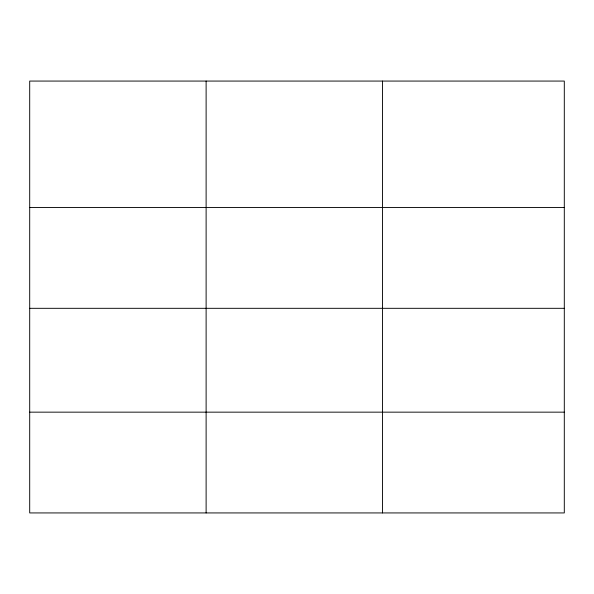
<?xml version="1.0" encoding="UTF-8"?>
<svg xmlns="http://www.w3.org/2000/svg" width="594" height="594" viewBox="0 0 594 594"><rect width="100%" height="100%" fill="white"/><g stroke="black" fill="none" stroke-linecap="round" stroke-linejoin="round"><path stroke-width="0.89" d="M564.3 308.316L564.3 81.066L29.7 81.066L29.7 512.934L564.3 512.934L564.3 308.316L29.7 308.316M29.7 207.536L564.3 207.536M29.7 412.154L564.3 412.154M382.536 81.066L382.536 512.934M206.118 81.066L206.118 512.934"/></g></svg>
